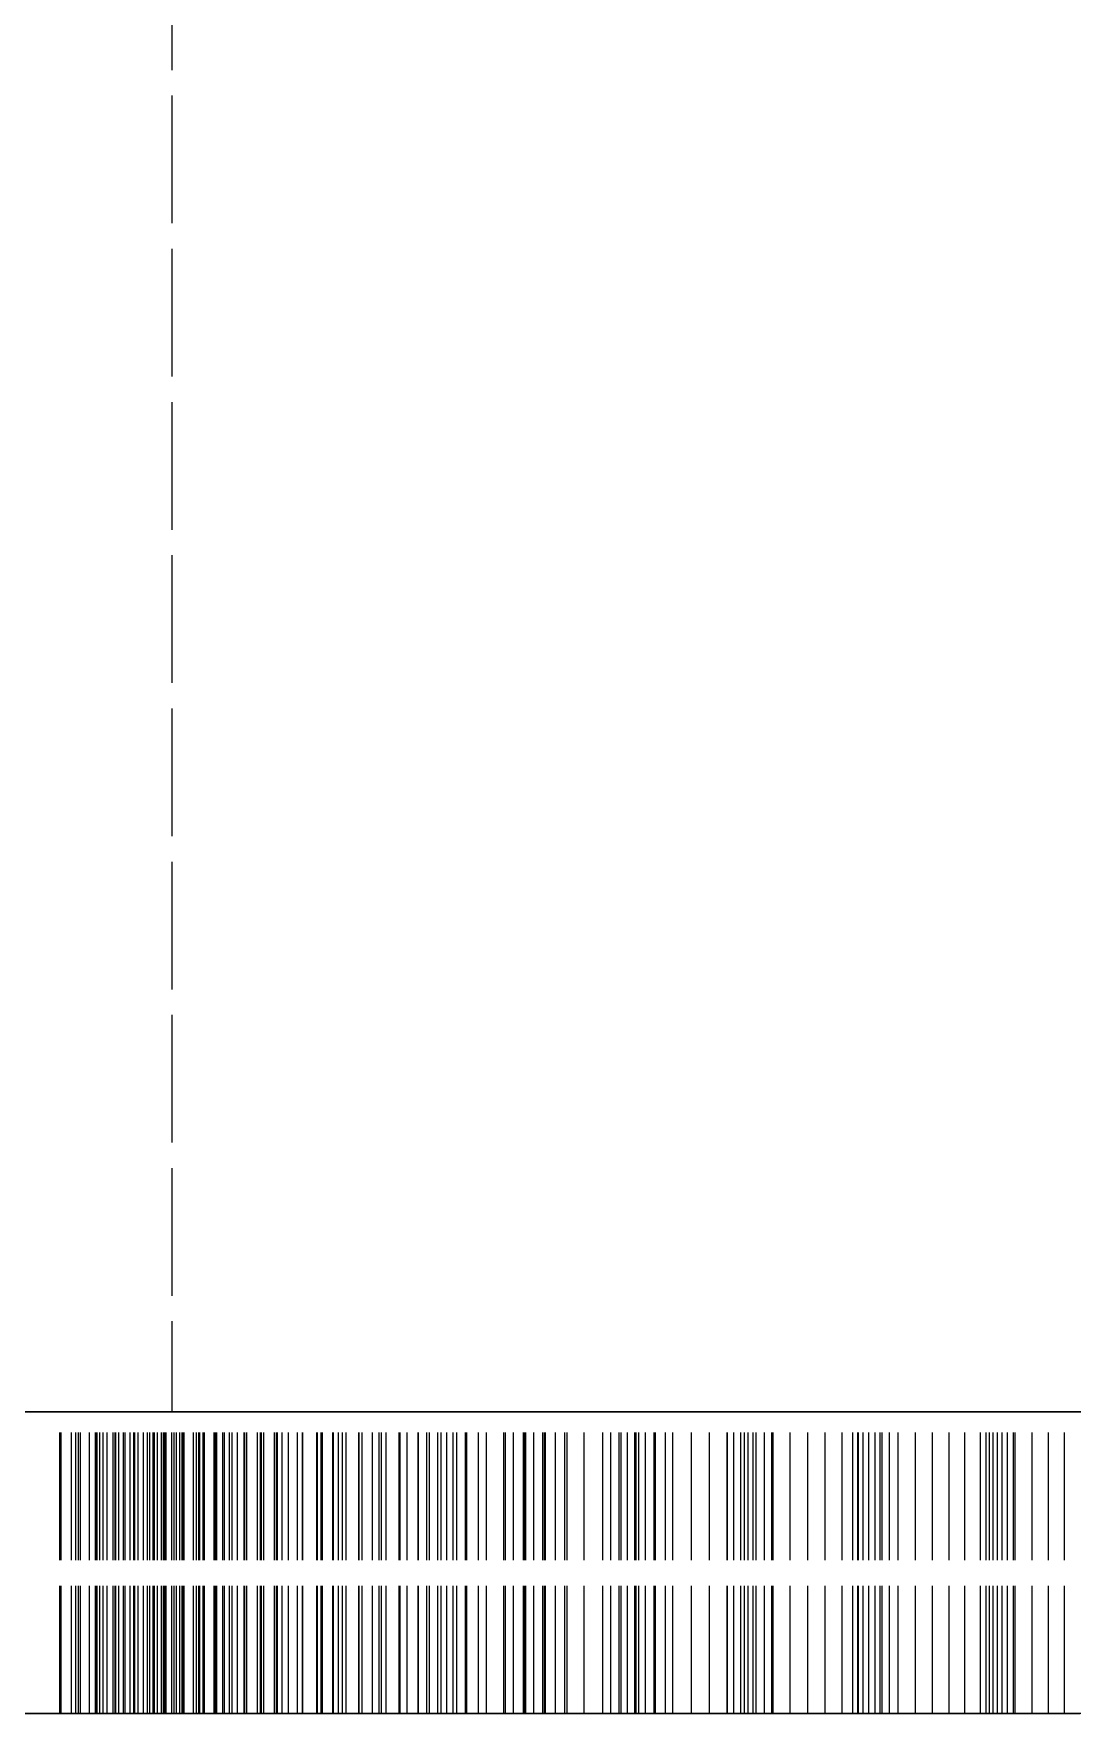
# Model space of a CAD drawing. Header units: millimetres. Extents: x -29 to 159, y -20 to 130.
# Drawn here: x 55.62 to 65.96, y 2 to 18.71 of the extents above; entities that cross this region are included whole.
import ezdxf

# ---------------------------------------------------------------- set-up
doc = ezdxf.new("R2010")
doc.units = ezdxf.units.MM
doc.linetypes.add('DASHED', pattern=[1.524, 1.27, -0.254])
doc.layers.add('HIDDEN', color=8, linetype='DASHED')
doc.layers.add('VISIBLE', color=7, linetype='CONTINUOUS')

msp = doc.modelspace()

# ---------------------------------------------------------------- linework, layer by layer
at = {"layer": 'HIDDEN'}
for points in [[(57, 44), (57, 5)], [(66.33333, 5), (65.66667, 5), (65, 5), (64.33333, 5), (63.66667, 5), (63, 5), (62.33333, 5), (61.66667, 5), (61, 5), (60.33333, 5), (59.66667, 5), (59, 5), (58.33333, 5), (57.66667, 5), (57, 5), (56.33333, 5), (55.66667, 5), (55, 5)], [(66.33333, 5), (65.66667, 5), (65, 5), (64.33333, 5), (63.66667, 5), (63, 5), (62.33333, 5), (61.66667, 5), (61, 5), (60.33333, 5), (59.66667, 5), (59, 5), (58.33333, 5), (57.66667, 5), (57, 5), (56.33333, 5), (55.66667, 5), (55, 5)], [(55.89891, 5), (55.88517, 5)], [(55.88517, 5), (56.07013, 5)], [(56.07013, 5), (55.88517, 5)], [(55.88517, 5), (55.89891, 5)], [(55.88517, 2), (55.88517, 5)], [(55.88517, 2), (55.88517, 5)], [(56.09038, 5), (55.89891, 5)], [(55.89891, 5), (56.09038, 5)], [(55.89891, 2), (55.89891, 5)], [(55.89891, 2), (55.89891, 5)], [(56.04302, 5), (56.00189, 5)], [(56.00189, 5), (56.17913, 5)], [(56.17913, 5), (56.00189, 5)], [(56.00189, 5), (56.04302, 5)], [(56.00189, 2), (56.00189, 5)], [(56.00189, 2), (56.00189, 5)], [(56.23975, 5), (56.04302, 5)], [(56.04302, 5), (56.23975, 5)], [(56.04302, 2), (56.04302, 5)], [(56.04302, 2), (56.04302, 5)], [(56.07013, 5), (56.25556, 5)], [(56.25556, 5), (56.07013, 5)], [(56.07013, 2), (56.07013, 5)], [(56.07013, 2), (56.07013, 5)], [(56.28187, 5), (56.09038, 5)], [(56.09038, 5), (56.28187, 5)], [(56.09038, 2), (56.09038, 5)], [(56.09038, 2), (56.09038, 5)], [(56.17913, 5), (56.35731, 5)], [(56.35731, 5), (56.17913, 5)], [(56.17913, 2), (56.17913, 5)], [(56.17913, 2), (56.17913, 5)], [(56.43605, 5), (56.23975, 5)], [(56.23975, 5), (56.43605, 5)], [(56.23975, 2), (56.23975, 5)], [(56.23975, 2), (56.23975, 5)], [(56.31655, 5), (56.24829, 5)], [(56.24829, 5), (56.41668, 5)], [(56.41668, 5), (56.24829, 5)], [(56.24829, 5), (56.31655, 5)], [(56.24829, 2), (56.24829, 5)], [(56.24829, 2), (56.24829, 5)], [(56.25556, 5), (56.44143, 5)], [(56.44143, 5), (56.25556, 5)], [(56.25556, 2), (56.25556, 5)], [(56.25556, 2), (56.25556, 5)], [(56.47331, 5), (56.28187, 5)], [(56.28187, 5), (56.47331, 5)], [(56.28187, 2), (56.28187, 5)], [(56.28187, 2), (56.28187, 5)], [(56.51727, 5), (56.31655, 5)], [(56.31655, 5), (56.51727, 5)], [(56.31655, 2), (56.31655, 5)], [(56.31655, 2), (56.31655, 5)], [(56.35731, 5), (56.53639, 5)], [(56.53639, 5), (56.35731, 5)], [(56.35731, 2), (56.35731, 5)], [(56.35731, 2), (56.35731, 5)], [(56.41668, 5), (56.58645, 5)], [(56.58645, 5), (56.41668, 5)], [(56.41668, 2), (56.41668, 5)], [(56.41668, 2), (56.41668, 5)], [(56.63183, 5), (56.43605, 5)], [(56.43605, 5), (56.63183, 5)], [(56.43605, 2), (56.43605, 5)], [(56.43605, 2), (56.43605, 5)], [(56.44143, 5), (56.62766, 5)], [(56.62766, 5), (56.44143, 5)], [(56.44143, 2), (56.44143, 5)], [(56.44143, 2), (56.44143, 5)], [(56.66463, 5), (56.47331, 5)], [(56.47331, 5), (56.66463, 5)], [(56.47331, 2), (56.47331, 5)], [(56.47331, 2), (56.47331, 5)], [(56.71711, 5), (56.51727, 5)], [(56.51727, 5), (56.71711, 5)], [(56.51727, 2), (56.51727, 5)], [(56.51727, 2), (56.51727, 5)], [(56.53639, 5), (56.71633, 5)], [(56.71633, 5), (56.53639, 5)], [(56.53639, 2), (56.53639, 5)], [(56.53639, 2), (56.53639, 5)], [(56.58645, 5), (56.75758, 5)], [(56.75758, 5), (56.58645, 5)], [(56.58645, 2), (56.58645, 5)], [(56.58645, 2), (56.58645, 5)], [(56.71774, 5), (56.6228, 5)], [(56.6228, 5), (56.78124, 5)], [(56.78124, 5), (56.6228, 5)], [(56.6228, 5), (56.71774, 5)], [(56.6228, 2), (56.6228, 5)], [(56.6228, 2), (56.6228, 5)], [(56.62766, 5), (56.81422, 5)], [(56.81422, 5), (56.62766, 5)], [(56.62766, 2), (56.62766, 5)], [(56.62766, 2), (56.62766, 5)], [(56.827, 5), (56.63183, 5)], [(56.63183, 5), (56.827, 5)], [(56.63183, 2), (56.63183, 5)], [(56.63183, 2), (56.63183, 5)], [(56.85575, 5), (56.66463, 5)], [(56.66463, 5), (56.85575, 5)], [(56.66463, 2), (56.66463, 5)], [(56.66463, 2), (56.66463, 5)], [(56.71633, 5), (56.89712, 5)], [(56.89712, 5), (56.71633, 5)], [(56.71633, 2), (56.71633, 5)], [(56.71633, 2), (56.71633, 5)], [(56.91596, 5), (56.71711, 5)], [(56.71711, 5), (56.91596, 5)], [(56.71711, 2), (56.71711, 5)], [(56.71711, 2), (56.71711, 5)], [(56.92115, 5), (56.71774, 5)], [(56.71774, 5), (56.92115, 5)], [(56.71774, 2), (56.71774, 5)], [(56.71774, 2), (56.71774, 5)], [(56.75758, 5), (56.93006, 5)], [(56.93006, 5), (56.75758, 5)], [(56.75758, 2), (56.75758, 5)], [(56.75758, 2), (56.75758, 5)], [(56.78124, 5), (56.94149, 5)], [(56.94149, 5), (56.78124, 5)], [(56.78124, 2), (56.78124, 5)], [(56.78124, 2), (56.78124, 5)], [(56.81422, 5), (57.00105, 5)], [(57.00105, 5), (56.81422, 5)], [(56.81422, 2), (56.81422, 5)], [(56.81422, 2), (56.81422, 5)], [(57.02144, 5), (56.827, 5)], [(56.827, 5), (57.02144, 5)], [(56.827, 2), (56.827, 5)], [(56.827, 2), (56.827, 5)], [(57.04657, 5), (56.85575, 5)], [(56.85575, 5), (57.04657, 5)], [(56.85575, 2), (56.85575, 5)], [(56.85575, 2), (56.85575, 5)], [(56.89712, 5), (57.07875, 5)], [(57.07875, 5), (56.89712, 5)], [(56.89712, 2), (56.89712, 5)], [(56.89712, 2), (56.89712, 5)], [(57.11371, 5), (56.91596, 5)], [(56.91596, 5), (57.11371, 5)], [(56.91596, 2), (56.91596, 5)], [(56.91596, 2), (56.91596, 5)], [(57.12323, 5), (56.92115, 5)], [(56.92115, 5), (57.12323, 5)], [(56.92115, 2), (56.92115, 5)], [(56.92115, 2), (56.92115, 5)], [(56.93006, 5), (57.10391, 5)], [(57.10391, 5), (56.93006, 5)], [(56.93006, 2), (56.93006, 5)], [(56.93006, 2), (56.93006, 5)], [(56.94149, 5), (57.10356, 5)], [(57.10356, 5), (56.94149, 5)], [(56.94149, 2), (56.94149, 5)], [(56.94149, 2), (56.94149, 5)], [(66.04762, 5), (65.44444, 5), (64.84127, 5), (64.2381, 5), (63.63492, 5), (63.03175, 5), (62.42857, 5), (61.8254, 5), (61.22222, 5), (60.61905, 5), (60.01587, 5), (59.4127, 5), (58.80952, 5), (58.20635, 5), (57.60317, 5), (57, 5)], [(57, 5), (57.30159, 5), (57.60317, 5), (57.90476, 5), (58.20635, 5), (58.50794, 5), (58.80952, 5), (59.11111, 5), (59.4127, 5), (59.71429, 5), (60.01587, 5), (60.31746, 5), (60.61905, 5), (60.92063, 5), (61.22222, 5), (61.52381, 5), (61.8254, 5), (62.12698, 5), (62.42857, 5), (62.73016, 5), (63.03175, 5), (63.33333, 5), (63.63492, 5), (63.93651, 5), (64.2381, 5), (64.53968, 5), (64.84127, 5), (65.14286, 5), (65.44444, 5), (65.74603, 5), (66.04762, 5)], [(57.00105, 2), (57.00105, 5)], [(57.00105, 2), (57.00105, 5)], [(57.21501, 5), (57.02144, 5)], [(57.02144, 5), (57.21501, 5)], [(57.02144, 2), (57.02144, 5)], [(57.02144, 2), (57.02144, 5)], [(57.07875, 5), (57.04657, 5)], [(57.04657, 5), (57.07875, 5)], [(57.04657, 2), (57.04657, 5)], [(57.04657, 2), (57.04657, 5)], [(57.07875, 2), (57.07875, 5)], [(57.07875, 2), (57.07875, 5)], [(57.10356, 5), (57.26747, 5)], [(57.26747, 5), (57.10356, 5)], [(57.10356, 2), (57.10356, 5)], [(57.10356, 2), (57.10356, 5)], [(57.10391, 5), (57.27916, 5)], [(57.27916, 5), (57.10391, 5)], [(57.10391, 2), (57.10391, 5)], [(57.10391, 2), (57.10391, 5)], [(57.3102, 5), (57.11371, 5)], [(57.11371, 5), (57.3102, 5)], [(57.11371, 2), (57.11371, 5)], [(57.11371, 2), (57.11371, 5)], [(57.24398, 5), (57.12297, 5)], [(57.12297, 5), (57.27044, 5)], [(57.27044, 5), (57.12297, 5)], [(57.12297, 5), (57.24398, 5)], [(57.12297, 2), (57.12297, 5)], [(57.12297, 2), (57.12297, 5)], [(57.32386, 5), (57.12323, 5)], [(57.12323, 5), (57.32386, 5)], [(57.12323, 2), (57.12323, 5)], [(57.12323, 2), (57.12323, 5)], [(57.27916, 5), (57.21501, 5)], [(57.21501, 5), (57.27916, 5)], [(57.21501, 2), (57.21501, 5)], [(57.21501, 2), (57.21501, 5)], [(57.44876, 5), (57.24398, 5)], [(57.24398, 5), (57.44876, 5)], [(57.24398, 2), (57.24398, 5)], [(57.24398, 2), (57.24398, 5)], [(57.26747, 5), (57.43325, 5)], [(57.43325, 5), (57.26747, 5)], [(57.26747, 2), (57.26747, 5)], [(57.26747, 2), (57.26747, 5)], [(57.27044, 5), (57.42014, 5)], [(57.42014, 5), (57.27044, 5)], [(57.27044, 2), (57.27044, 5)], [(57.27044, 2), (57.27044, 5)], [(57.27916, 2), (57.27916, 5)], [(57.27916, 2), (57.27916, 5)], [(57.50527, 5), (57.3102, 5)], [(57.3102, 5), (57.50527, 5)], [(57.3102, 2), (57.3102, 5)], [(57.3102, 2), (57.3102, 5)], [(57.52291, 5), (57.32386, 5)], [(57.32386, 5), (57.52291, 5)], [(57.32386, 2), (57.32386, 5)], [(57.32386, 2), (57.32386, 5)], [(57.42014, 5), (57.5721, 5)], [(57.5721, 5), (57.42014, 5)], [(57.42014, 2), (57.42014, 5)], [(57.42014, 2), (57.42014, 5)], [(57.43325, 5), (57.60098, 5)], [(57.60098, 5), (57.43325, 5)], [(57.43325, 2), (57.43325, 5)], [(57.43325, 2), (57.43325, 5)], [(57.65177, 5), (57.44876, 5)], [(57.44876, 5), (57.65177, 5)], [(57.44876, 2), (57.44876, 5)], [(57.44876, 2), (57.44876, 5)], [(57.60098, 5), (57.50527, 5)], [(57.50527, 5), (57.60098, 5)], [(57.50527, 2), (57.50527, 5)], [(57.50527, 2), (57.50527, 5)], [(57.72018, 5), (57.52291, 5)], [(57.52291, 5), (57.72018, 5)], [(57.52291, 2), (57.52291, 5)], [(57.52291, 2), (57.52291, 5)], [(57.5721, 5), (57.72636, 5)], [(57.72636, 5), (57.5721, 5)], [(57.5721, 2), (57.5721, 5)], [(57.5721, 2), (57.5721, 5)], [(57.60098, 2), (57.60098, 5)], [(57.60098, 2), (57.60098, 5)], [(57.85289, 5), (57.65177, 5)], [(57.65177, 5), (57.85289, 5)], [(57.65177, 2), (57.65177, 5)], [(57.65177, 2), (57.65177, 5)], [(57.91549, 5), (57.72018, 5)], [(57.72018, 5), (57.91549, 5)], [(57.72018, 2), (57.72018, 5)], [(57.72018, 2), (57.72018, 5)], [(57.72636, 5), (57.883, 5)], [(57.883, 5), (57.72636, 5)], [(57.72636, 2), (57.72636, 5)], [(57.72636, 2), (57.72636, 5)], [(57.89186, 5), (57.74557, 5)], [(57.74557, 5), (57.8811, 5)], [(57.8811, 5), (57.74557, 5)], [(57.74557, 5), (57.89186, 5)], [(57.74557, 2), (57.74557, 5)], [(57.74557, 2), (57.74557, 5)], [(58.05193, 5), (57.85289, 5)], [(57.85289, 5), (58.05193, 5)], [(57.85289, 2), (57.85289, 5)], [(57.85289, 2), (57.85289, 5)], [(57.8811, 5), (58.01928, 5)], [(58.01928, 5), (57.8811, 5)], [(57.8811, 2), (57.8811, 5)], [(57.8811, 2), (57.8811, 5)], [(57.883, 5), (58.04213, 5)], [(58.04213, 5), (57.883, 5)], [(57.883, 2), (57.883, 5)], [(57.883, 2), (57.883, 5)], [(58.09668, 5), (57.89186, 5)], [(57.89186, 5), (58.09668, 5)], [(57.89186, 2), (57.89186, 5)], [(57.89186, 2), (57.89186, 5)], [(58.04213, 5), (57.91549, 5)], [(57.91549, 5), (58.04213, 5)], [(57.91549, 2), (57.91549, 5)], [(57.91549, 2), (57.91549, 5)], [(58.01928, 5), (58.16014, 5)], [(58.16014, 5), (58.01928, 5)], [(58.01928, 2), (58.01928, 5)], [(58.01928, 2), (58.01928, 5)], [(58.04213, 2), (58.04213, 5)], [(58.04213, 2), (58.04213, 5)], [(58.24871, 5), (58.05193, 5)], [(58.05193, 5), (58.24871, 5)], [(58.05193, 2), (58.05193, 5)], [(58.05193, 2), (58.05193, 5)], [(58.29931, 5), (58.09668, 5)], [(58.09668, 5), (58.29931, 5)], [(58.09668, 2), (58.09668, 5)], [(58.09668, 2), (58.09668, 5)], [(58.16014, 5), (58.30376, 5)], [(58.30376, 5), (58.16014, 5)], [(58.16014, 2), (58.16014, 5)], [(58.16014, 2), (58.16014, 5)], [(58.44298, 5), (58.24871, 5)], [(58.24871, 5), (58.44298, 5)], [(58.24871, 2), (58.24871, 5)], [(58.24871, 2), (58.24871, 5)], [(58.4996, 5), (58.29931, 5)], [(58.29931, 5), (58.4996, 5)], [(58.29931, 2), (58.29931, 5)], [(58.29931, 2), (58.29931, 5)], [(58.30376, 5), (58.45024, 5)], [(58.45024, 5), (58.30376, 5)], [(58.30376, 2), (58.30376, 5)], [(58.30376, 2), (58.30376, 5)], [(58.59974, 5), (58.44298, 5)], [(58.44298, 5), (58.59974, 5)], [(58.44298, 2), (58.44298, 5)], [(58.44298, 2), (58.44298, 5)], [(58.45024, 5), (58.59974, 5)], [(58.59974, 5), (58.45024, 5)], [(58.45024, 2), (58.45024, 5)], [(58.45024, 2), (58.45024, 5)], [(58.65718, 5), (58.48655, 5)], [(58.48655, 5), (58.60928, 5)], [(58.60928, 5), (58.48655, 5)], [(58.48655, 5), (58.65718, 5)], [(58.48655, 2), (58.48655, 5)], [(58.48655, 2), (58.48655, 5)], [(58.69736, 5), (58.4996, 5)], [(58.4996, 5), (58.69736, 5)], [(58.4996, 2), (58.4996, 5)], [(58.4996, 2), (58.4996, 5)], [(58.59974, 2), (58.59974, 5)], [(58.59974, 2), (58.59974, 5)], [(58.60928, 5), (58.73503, 5)], [(58.73503, 5), (58.60928, 5)], [(58.60928, 2), (58.60928, 5)], [(58.60928, 2), (58.60928, 5)], [(58.86071, 5), (58.65718, 5)], [(58.65718, 5), (58.86071, 5)], [(58.65718, 2), (58.65718, 5)], [(58.65718, 2), (58.65718, 5)], [(58.89237, 5), (58.69736, 5)], [(58.69736, 5), (58.89237, 5)], [(58.69736, 2), (58.69736, 5)], [(58.69736, 2), (58.69736, 5)], [(58.73503, 5), (58.86389, 5)], [(58.86389, 5), (58.73503, 5)], [(58.73503, 2), (58.73503, 5)], [(58.73503, 2), (58.73503, 5)], [(59.06164, 5), (58.86071, 5)], [(58.86071, 5), (59.06164, 5)], [(58.86071, 2), (58.86071, 5)], [(58.86071, 2), (58.86071, 5)], [(58.86389, 5), (58.99594, 5)], [(58.99594, 5), (58.86389, 5)], [(58.86389, 2), (58.86389, 5)], [(58.86389, 2), (58.86389, 5)], [(59.08434, 5), (58.89237, 5)], [(58.89237, 5), (59.08434, 5)], [(58.89237, 2), (58.89237, 5)], [(58.89237, 2), (58.89237, 5)], [(58.99594, 5), (59.13131, 5)], [(59.13131, 5), (58.99594, 5)], [(58.99594, 2), (58.99594, 5)], [(58.99594, 2), (58.99594, 5)], [(59.25981, 5), (59.06164, 5)], [(59.06164, 5), (59.25981, 5)], [(59.06164, 2), (59.06164, 5)], [(59.06164, 2), (59.06164, 5)], [(59.27019, 5), (59.08434, 5)], [(59.08434, 5), (59.27019, 5)], [(59.08434, 2), (59.08434, 5)], [(59.08434, 2), (59.08434, 5)], [(59.13131, 5), (59.27019, 5)], [(59.27019, 5), (59.13131, 5)], [(59.13131, 2), (59.13131, 5)], [(59.13131, 2), (59.13131, 5)], [(59.455, 5), (59.25981, 5)], [(59.25981, 5), (59.455, 5)], [(59.25981, 2), (59.25981, 5)], [(59.25981, 2), (59.25981, 5)], [(59.27019, 2), (59.27019, 5)], [(59.27019, 2), (59.27019, 5)], [(59.53497, 5), (59.34112, 5)], [(59.34112, 5), (59.45023, 5)], [(59.45023, 5), (59.34112, 5)], [(59.34112, 5), (59.53497, 5)], [(59.34112, 2), (59.34112, 5)], [(59.34112, 2), (59.34112, 5)], [(59.45023, 5), (59.56276, 5)], [(59.56276, 5), (59.45023, 5)], [(59.45023, 2), (59.45023, 5)], [(59.45023, 2), (59.45023, 5)], [(59.64697, 5), (59.455, 5)], [(59.455, 5), (59.64697, 5)], [(59.455, 2), (59.455, 5)], [(59.455, 2), (59.455, 5)], [(59.73589, 5), (59.53497, 5)], [(59.53497, 5), (59.73589, 5)], [(59.53497, 2), (59.53497, 5)], [(59.53497, 2), (59.53497, 5)], [(59.56276, 5), (59.67877, 5)], [(59.67877, 5), (59.56276, 5)], [(59.56276, 2), (59.56276, 5)], [(59.56276, 2), (59.56276, 5)], [(59.83541, 5), (59.64697, 5)], [(59.64697, 5), (59.83541, 5)], [(59.64697, 2), (59.64697, 5)], [(59.64697, 2), (59.64697, 5)], [(59.67877, 5), (59.79839, 5)], [(59.79839, 5), (59.67877, 5)], [(59.67877, 2), (59.67877, 5)], [(59.67877, 2), (59.67877, 5)], [(59.93383, 5), (59.73589, 5)], [(59.73589, 5), (59.93383, 5)], [(59.73589, 2), (59.73589, 5)], [(59.73589, 2), (59.73589, 5)], [(59.79839, 5), (59.92177, 5)], [(59.92177, 5), (59.79839, 5)], [(59.79839, 2), (59.79839, 5)], [(59.79839, 2), (59.79839, 5)], [(60.04915, 5), (59.83541, 5)], [(59.83541, 5), (60.04915, 5)], [(59.83541, 2), (59.83541, 5)], [(59.83541, 2), (59.83541, 5)], [(59.92177, 5), (60.04915, 5)], [(60.04915, 5), (59.92177, 5)], [(59.92177, 2), (59.92177, 5)], [(59.92177, 2), (59.92177, 5)], [(60.12858, 5), (59.93383, 5)], [(59.93383, 5), (60.12858, 5)], [(59.93383, 2), (59.93383, 5)], [(59.93383, 2), (59.93383, 5)], [(60.04915, 2), (60.04915, 5)], [(60.04915, 2), (60.04915, 5)], [(60.31994, 5), (60.12858, 5)], [(60.12858, 5), (60.31994, 5)], [(60.12858, 2), (60.12858, 5)], [(60.12858, 2), (60.12858, 5)], [(60.51955, 5), (60.30372, 5)], [(60.30372, 5), (60.39852, 5)], [(60.39852, 5), (60.30372, 5)], [(60.30372, 5), (60.51955, 5)], [(60.30372, 2), (60.30372, 5)], [(60.30372, 2), (60.30372, 5)], [(60.50763, 5), (60.31994, 5)], [(60.31994, 5), (60.50763, 5)], [(60.31994, 2), (60.31994, 5)], [(60.31994, 2), (60.31994, 5)], [(60.39852, 5), (60.49708, 5)], [(60.49708, 5), (60.39852, 5)], [(60.39852, 2), (60.39852, 5)], [(60.39852, 2), (60.39852, 5)], [(60.49708, 5), (60.5995, 5)], [(60.5995, 5), (60.49708, 5)], [(60.49708, 2), (60.49708, 5)], [(60.49708, 2), (60.49708, 5)], [(60.69131, 5), (60.50763, 5)], [(60.50763, 5), (60.69131, 5)], [(60.50763, 2), (60.50763, 5)], [(60.50763, 2), (60.50763, 5)], [(60.71656, 5), (60.51955, 5)], [(60.51955, 5), (60.71656, 5)], [(60.51955, 2), (60.51955, 5)], [(60.51955, 2), (60.51955, 5)], [(60.5995, 5), (60.70591, 5)], [(60.70591, 5), (60.5995, 5)], [(60.5995, 2), (60.5995, 5)], [(60.5995, 2), (60.5995, 5)], [(60.93155, 5), (60.69131, 5)], [(60.69131, 5), (60.93155, 5)], [(60.69131, 2), (60.69131, 5)], [(60.69131, 2), (60.69131, 5)], [(60.70591, 5), (60.8165, 5)], [(60.8165, 5), (60.70591, 5)], [(60.70591, 2), (60.70591, 5)], [(60.70591, 2), (60.70591, 5)], [(60.91021, 5), (60.71656, 5)], [(60.71656, 5), (60.91021, 5)], [(60.71656, 2), (60.71656, 5)], [(60.71656, 2), (60.71656, 5)], [(60.8165, 5), (60.93155, 5)], [(60.93155, 5), (60.8165, 5)], [(60.8165, 2), (60.8165, 5)], [(60.8165, 2), (60.8165, 5)], [(61.10029, 5), (60.91021, 5)], [(60.91021, 5), (61.10029, 5)], [(60.91021, 2), (60.91021, 5)], [(60.91021, 2), (60.91021, 5)], [(60.93155, 2), (60.93155, 5)], [(60.93155, 2), (60.93155, 5)], [(61.28657, 5), (61.10029, 5)], [(61.10029, 5), (61.28657, 5)], [(61.10029, 2), (61.10029, 5)], [(61.10029, 2), (61.10029, 5)], [(61.46877, 5), (61.28657, 5)], [(61.28657, 5), (61.46877, 5)], [(61.28657, 2), (61.28657, 5)], [(61.28657, 2), (61.28657, 5)], [(61.60452, 5), (61.36813, 5)], [(61.36813, 5), (61.448, 5)], [(61.448, 5), (61.36813, 5)], [(61.36813, 5), (61.60452, 5)], [(61.36813, 2), (61.36813, 5)], [(61.36813, 2), (61.36813, 5)], [(61.448, 5), (61.53195, 5)], [(61.53195, 5), (61.448, 5)], [(61.448, 2), (61.448, 5)], [(61.448, 2), (61.448, 5)], [(61.64649, 5), (61.46877, 5)], [(61.46877, 5), (61.64649, 5)], [(61.46877, 2), (61.46877, 5)], [(61.46877, 2), (61.46877, 5)], [(61.53195, 5), (61.62011, 5)], [(61.62011, 5), (61.53195, 5)], [(61.53195, 2), (61.53195, 5)], [(61.53195, 2), (61.53195, 5)], [(61.79634, 5), (61.60452, 5)], [(61.60452, 5), (61.79634, 5)], [(61.60452, 2), (61.60452, 5)], [(61.60452, 2), (61.60452, 5)], [(61.62011, 5), (61.71262, 5)], [(61.71262, 5), (61.62011, 5)], [(61.62011, 2), (61.62011, 5)], [(61.62011, 2), (61.62011, 5)], [(61.91168, 5), (61.64649, 5)], [(61.64649, 5), (61.91168, 5)], [(61.64649, 2), (61.64649, 5)], [(61.64649, 2), (61.64649, 5)], [(61.71262, 5), (61.80971, 5)], [(61.80971, 5), (61.71262, 5)], [(61.71262, 2), (61.71262, 5)], [(61.71262, 2), (61.71262, 5)], [(61.98445, 5), (61.79634, 5)], [(61.79634, 5), (61.98445, 5)], [(61.79634, 2), (61.79634, 5)], [(61.79634, 2), (61.79634, 5)], [(61.80971, 5), (61.91168, 5)], [(61.91168, 5), (61.80971, 5)], [(61.80971, 2), (61.80971, 5)], [(61.80971, 2), (61.80971, 5)], [(61.91168, 2), (61.91168, 5)], [(61.91168, 2), (61.91168, 5)], [(62.16863, 5), (61.98445, 5)], [(61.98445, 5), (62.16863, 5)], [(61.98445, 2), (61.98445, 5)], [(61.98445, 2), (61.98445, 5)], [(62.34863, 5), (62.16863, 5)], [(62.16863, 5), (62.34863, 5)], [(62.16863, 2), (62.16863, 5)], [(62.16863, 2), (62.16863, 5)], [(62.52414, 5), (62.34863, 5)], [(62.34863, 5), (62.52414, 5)], [(62.34863, 2), (62.34863, 5)], [(62.34863, 2), (62.34863, 5)], [(62.69476, 5), (62.52414, 5)], [(62.52414, 5), (62.69476, 5)], [(62.52414, 2), (62.52414, 5)], [(62.52414, 2), (62.52414, 5)], [(62.78285, 5), (62.52742, 5)], [(62.52742, 5), (62.59184, 5)], [(62.59184, 5), (62.52742, 5)], [(62.52742, 5), (62.78285, 5)], [(62.52742, 2), (62.52742, 5)], [(62.52742, 2), (62.52742, 5)], [(62.59184, 5), (62.66065, 5)], [(62.66065, 5), (62.59184, 5)], [(62.59184, 2), (62.59184, 5)], [(62.59184, 2), (62.59184, 5)], [(62.66065, 5), (62.73397, 5)], [(62.73397, 5), (62.66065, 5)], [(62.66065, 2), (62.66065, 5)], [(62.66065, 2), (62.66065, 5)], [(62.98318, 5), (62.69476, 5)], [(62.69476, 5), (62.98318, 5)], [(62.69476, 2), (62.69476, 5)], [(62.69476, 2), (62.69476, 5)], [(62.73397, 5), (62.81199, 5)], [(62.81199, 5), (62.73397, 5)], [(62.73397, 2), (62.73397, 5)], [(62.73397, 2), (62.73397, 5)], [(62.96824, 5), (62.78285, 5)], [(62.78285, 5), (62.96824, 5)], [(62.78285, 2), (62.78285, 5)], [(62.78285, 2), (62.78285, 5)], [(62.81199, 5), (62.89495, 5)], [(62.89495, 5), (62.81199, 5)], [(62.81199, 2), (62.81199, 5)], [(62.81199, 2), (62.81199, 5)], [(62.89495, 5), (62.98318, 5)], [(62.98318, 5), (62.89495, 5)], [(62.89495, 2), (62.89495, 5)], [(62.89495, 2), (62.89495, 5)], [(63.14959, 5), (62.96824, 5)], [(62.96824, 5), (63.14959, 5)], [(62.96824, 2), (62.96824, 5)], [(62.96824, 2), (62.96824, 5)], [(62.98318, 2), (62.98318, 5)], [(62.98318, 2), (62.98318, 5)], [(63.32667, 5), (63.14959, 5)], [(63.14959, 5), (63.32667, 5)], [(63.14959, 2), (63.14959, 5)], [(63.14959, 2), (63.14959, 5)], [(63.49922, 5), (63.32667, 5)], [(63.32667, 5), (63.49922, 5)], [(63.32667, 2), (63.32667, 5)], [(63.32667, 2), (63.32667, 5)], [(63.66691, 5), (63.49922, 5)], [(63.49922, 5), (63.66691, 5)], [(63.49922, 2), (63.49922, 5)], [(63.49922, 2), (63.49922, 5)], [(63.82932, 5), (63.66691, 5)], [(63.66691, 5), (63.82932, 5)], [(63.66691, 2), (63.66691, 5)], [(63.66691, 2), (63.66691, 5)], [(64.0469, 5), (63.77409, 5)], [(63.77409, 5), (63.82265, 5)], [(63.82265, 5), (63.77409, 5)], [(63.77409, 5), (64.0469, 5)], [(63.77409, 2), (63.77409, 5)], [(63.77409, 2), (63.77409, 5)], [(63.82265, 5), (63.87586, 5)], [(63.87586, 5), (63.82265, 5)], [(63.82265, 2), (63.82265, 5)], [(63.82265, 2), (63.82265, 5)], [(64.13909, 5), (63.82932, 5)], [(63.82932, 5), (64.13909, 5)], [(63.82932, 2), (63.82932, 5)], [(63.82932, 2), (63.82932, 5)], [(63.87586, 5), (63.93387, 5)], [(63.93387, 5), (63.87586, 5)], [(63.87586, 2), (63.87586, 5)], [(63.87586, 2), (63.87586, 5)], [(63.93387, 5), (63.99689, 5)], [(63.99689, 5), (63.93387, 5)], [(63.93387, 2), (63.93387, 5)], [(63.93387, 2), (63.93387, 5)], [(63.99689, 5), (64.06517, 5)], [(64.06517, 5), (63.99689, 5)], [(63.99689, 2), (63.99689, 5)], [(63.99689, 2), (63.99689, 5)], [(64.22466, 5), (64.0469, 5)], [(64.0469, 5), (64.22466, 5)], [(64.0469, 2), (64.0469, 5)], [(64.0469, 2), (64.0469, 5)], [(64.06517, 5), (64.13909, 5)], [(64.13909, 5), (64.06517, 5)], [(64.06517, 2), (64.06517, 5)], [(64.06517, 2), (64.06517, 5)], [(64.13909, 2), (64.13909, 5)], [(64.13909, 2), (64.13909, 5)], [(64.39807, 5), (64.22466, 5)], [(64.22466, 5), (64.39807, 5)], [(64.22466, 2), (64.22466, 5)], [(64.22466, 2), (64.22466, 5)], [(64.5669, 5), (64.39807, 5)], [(64.39807, 5), (64.5669, 5)], [(64.39807, 2), (64.39807, 5)], [(64.39807, 2), (64.39807, 5)], [(64.73088, 5), (64.5669, 5)], [(64.5669, 5), (64.73088, 5)], [(64.5669, 2), (64.5669, 5)], [(64.5669, 2), (64.5669, 5)], [(64.88967, 5), (64.73088, 5)], [(64.73088, 5), (64.88967, 5)], [(64.73088, 2), (64.73088, 5)], [(64.73088, 2), (64.73088, 5)], [(65.04281, 5), (64.88967, 5)], [(64.88967, 5), (65.04281, 5)], [(64.88967, 2), (64.88967, 5)], [(64.88967, 2), (64.88967, 5)], [(65.37193, 5), (65.04281, 5)], [(65.04281, 5), (65.37193, 5)], [(65.04281, 2), (65.04281, 5)], [(65.04281, 2), (65.04281, 5)], [(65.38847, 5), (65.10005, 5)], [(65.10005, 5), (65.13243, 5)], [(65.13243, 5), (65.10005, 5)], [(65.10005, 5), (65.38847, 5)], [(65.10005, 2), (65.10005, 5)], [(65.10005, 2), (65.10005, 5)], [(65.13243, 5), (65.1697, 5)], [(65.1697, 5), (65.13243, 5)], [(65.13243, 2), (65.13243, 5)], [(65.13243, 2), (65.13243, 5)], [(65.1697, 5), (65.21203, 5)], [(65.21203, 5), (65.1697, 5)], [(65.1697, 2), (65.1697, 5)], [(65.1697, 2), (65.1697, 5)], [(65.21203, 5), (65.25964, 5)], [(65.25964, 5), (65.21203, 5)], [(65.21203, 2), (65.21203, 5)], [(65.21203, 2), (65.21203, 5)], [(65.25964, 5), (65.3128, 5)], [(65.3128, 5), (65.25964, 5)], [(65.25964, 2), (65.25964, 5)], [(65.25964, 2), (65.25964, 5)], [(65.3128, 5), (65.37193, 5)], [(65.37193, 5), (65.3128, 5)], [(65.3128, 2), (65.3128, 5)], [(65.3128, 2), (65.3128, 5)], [(65.37193, 2), (65.37193, 5)], [(65.37193, 2), (65.37193, 5)], [(65.55744, 5), (65.38847, 5)], [(65.38847, 5), (65.55744, 5)], [(65.38847, 2), (65.38847, 5)], [(65.38847, 2), (65.38847, 5)], [(65.72179, 5), (65.55744, 5)], [(65.55744, 5), (65.72179, 5)], [(65.55744, 2), (65.55744, 5)], [(65.55744, 2), (65.55744, 5)], [(65.88128, 5), (65.72179, 5)], [(65.72179, 5), (65.88128, 5)], [(65.72179, 2), (65.72179, 5)], [(65.72179, 2), (65.72179, 5)], [(66.03563, 5), (65.88128, 5)], [(65.88128, 5), (66.03563, 5)], [(65.88128, 2), (65.88128, 5)], [(65.88128, 2), (65.88128, 5)], [(66.33333, 2), (65.66667, 2), (65, 2), (64.33333, 2), (63.66667, 2), (63, 2), (62.33333, 2), (61.66667, 2), (61, 2), (60.33333, 2), (59.66667, 2), (59, 2), (58.33333, 2), (57.66667, 2), (57, 2), (56.33333, 2), (55.66667, 2), (55, 2)], [(55.89891, 2), (55.88517, 2)], [(55.88517, 2), (56.07013, 2)], [(56.07013, 2), (55.88517, 2)], [(55.88517, 2), (55.89891, 2)], [(56.09038, 2), (55.89891, 2)], [(55.89891, 2), (56.09038, 2)], [(56.04302, 2), (56.00189, 2)], [(56.00189, 2), (56.17913, 2)], [(56.17913, 2), (56.00189, 2)], [(56.00189, 2), (56.04302, 2)], [(56.23975, 2), (56.04302, 2)], [(56.04302, 2), (56.23975, 2)], [(56.07013, 2), (56.25556, 2)], [(56.25556, 2), (56.07013, 2)], [(56.28187, 2), (56.09038, 2)], [(56.09038, 2), (56.28187, 2)], [(56.17913, 2), (56.35731, 2)], [(56.35731, 2), (56.17913, 2)], [(56.43605, 2), (56.23975, 2)], [(56.23975, 2), (56.43605, 2)], [(56.31655, 2), (56.24829, 2)], [(56.24829, 2), (56.41668, 2)], [(56.41668, 2), (56.24829, 2)], [(56.24829, 2), (56.31655, 2)], [(56.25556, 2), (56.44143, 2)], [(56.44143, 2), (56.25556, 2)], [(56.47331, 2), (56.28187, 2)], [(56.28187, 2), (56.47331, 2)], [(56.51727, 2), (56.31655, 2)], [(56.31655, 2), (56.51727, 2)], [(56.35731, 2), (56.53639, 2)], [(56.53639, 2), (56.35731, 2)], [(56.41668, 2), (56.58645, 2)], [(56.58645, 2), (56.41668, 2)], [(56.63183, 2), (56.43605, 2)], [(56.43605, 2), (56.63183, 2)], [(56.44143, 2), (56.62766, 2)], [(56.62766, 2), (56.44143, 2)], [(56.66463, 2), (56.47331, 2)], [(56.47331, 2), (56.66463, 2)], [(56.71711, 2), (56.51727, 2)], [(56.51727, 2), (56.71711, 2)], [(56.53639, 2), (56.71633, 2)], [(56.71633, 2), (56.53639, 2)], [(56.58645, 2), (56.75758, 2)], [(56.75758, 2), (56.58645, 2)], [(56.71774, 2), (56.6228, 2)], [(56.6228, 2), (56.78124, 2)], [(56.78124, 2), (56.6228, 2)], [(56.6228, 2), (56.71774, 2)], [(56.62766, 2), (56.81422, 2)], [(56.81422, 2), (56.62766, 2)], [(56.827, 2), (56.63183, 2)], [(56.63183, 2), (56.827, 2)], [(56.85575, 2), (56.66463, 2)], [(56.66463, 2), (56.85575, 2)], [(56.71633, 2), (56.89712, 2)], [(56.89712, 2), (56.71633, 2)], [(56.91596, 2), (56.71711, 2)], [(56.71711, 2), (56.91596, 2)], [(56.92115, 2), (56.71774, 2)], [(56.71774, 2), (56.92115, 2)], [(56.75758, 2), (56.93006, 2)], [(56.93006, 2), (56.75758, 2)], [(56.78124, 2), (56.94149, 2)], [(56.94149, 2), (56.78124, 2)], [(56.81422, 2), (57.00105, 2)], [(57.00105, 2), (56.81422, 2)], [(57.02144, 2), (56.827, 2)], [(56.827, 2), (57.02144, 2)], [(57.04657, 2), (56.85575, 2)], [(56.85575, 2), (57.04657, 2)], [(56.89712, 2), (57.07875, 2)], [(57.07875, 2), (56.89712, 2)], [(57.11371, 2), (56.91596, 2)], [(56.91596, 2), (57.11371, 2)], [(57.12323, 2), (56.92115, 2)], [(56.92115, 2), (57.12323, 2)], [(56.93006, 2), (57.10391, 2)], [(57.10391, 2), (56.93006, 2)], [(56.94149, 2), (57.10356, 2)], [(57.10356, 2), (56.94149, 2)], [(57.21501, 2), (57.02144, 2)], [(57.02144, 2), (57.21501, 2)], [(57.07875, 2), (57.04657, 2)], [(57.04657, 2), (57.07875, 2)], [(57.10356, 2), (57.26747, 2)], [(57.26747, 2), (57.10356, 2)], [(57.10391, 2), (57.27916, 2)], [(57.27916, 2), (57.10391, 2)], [(57.3102, 2), (57.11371, 2)], [(57.11371, 2), (57.3102, 2)], [(57.24398, 2), (57.12297, 2)], [(57.12297, 2), (57.27044, 2)], [(57.27044, 2), (57.12297, 2)], [(57.12297, 2), (57.24398, 2)], [(57.32386, 2), (57.12323, 2)], [(57.12323, 2), (57.32386, 2)], [(57.27916, 2), (57.21501, 2)], [(57.21501, 2), (57.27916, 2)], [(57.44876, 2), (57.24398, 2)], [(57.24398, 2), (57.44876, 2)], [(57.26747, 2), (57.43325, 2)], [(57.43325, 2), (57.26747, 2)], [(57.27044, 2), (57.42014, 2)], [(57.42014, 2), (57.27044, 2)], [(57.50527, 2), (57.3102, 2)], [(57.3102, 2), (57.50527, 2)], [(57.52291, 2), (57.32386, 2)], [(57.32386, 2), (57.52291, 2)], [(57.42014, 2), (57.5721, 2)], [(57.5721, 2), (57.42014, 2)], [(57.43325, 2), (57.60098, 2)], [(57.60098, 2), (57.43325, 2)], [(57.65177, 2), (57.44876, 2)], [(57.44876, 2), (57.65177, 2)], [(57.60098, 2), (57.50527, 2)], [(57.50527, 2), (57.60098, 2)], [(57.72018, 2), (57.52291, 2)], [(57.52291, 2), (57.72018, 2)], [(57.5721, 2), (57.72636, 2)], [(57.72636, 2), (57.5721, 2)], [(57.85289, 2), (57.65177, 2)], [(57.65177, 2), (57.85289, 2)], [(57.91549, 2), (57.72018, 2)], [(57.72018, 2), (57.91549, 2)], [(57.72636, 2), (57.883, 2)], [(57.883, 2), (57.72636, 2)], [(57.89186, 2), (57.74557, 2)], [(57.74557, 2), (57.8811, 2)], [(57.8811, 2), (57.74557, 2)], [(57.74557, 2), (57.89186, 2)], [(58.05193, 2), (57.85289, 2)], [(57.85289, 2), (58.05193, 2)], [(57.8811, 2), (58.01928, 2)], [(58.01928, 2), (57.8811, 2)], [(57.883, 2), (58.04213, 2)], [(58.04213, 2), (57.883, 2)], [(58.09668, 2), (57.89186, 2)], [(57.89186, 2), (58.09668, 2)], [(58.04213, 2), (57.91549, 2)], [(57.91549, 2), (58.04213, 2)], [(58.01928, 2), (58.16014, 2)], [(58.16014, 2), (58.01928, 2)], [(58.24871, 2), (58.05193, 2)], [(58.05193, 2), (58.24871, 2)], [(58.29931, 2), (58.09668, 2)], [(58.09668, 2), (58.29931, 2)], [(58.16014, 2), (58.30376, 2)], [(58.30376, 2), (58.16014, 2)], [(58.44298, 2), (58.24871, 2)], [(58.24871, 2), (58.44298, 2)], [(58.4996, 2), (58.29931, 2)], [(58.29931, 2), (58.4996, 2)], [(58.30376, 2), (58.45024, 2)], [(58.45024, 2), (58.30376, 2)], [(58.59974, 2), (58.44298, 2)], [(58.44298, 2), (58.59974, 2)], [(58.45024, 2), (58.59974, 2)], [(58.59974, 2), (58.45024, 2)], [(58.65718, 2), (58.48655, 2)], [(58.48655, 2), (58.60928, 2)], [(58.60928, 2), (58.48655, 2)], [(58.48655, 2), (58.65718, 2)], [(58.69736, 2), (58.4996, 2)], [(58.4996, 2), (58.69736, 2)], [(58.60928, 2), (58.73503, 2)], [(58.73503, 2), (58.60928, 2)], [(58.86071, 2), (58.65718, 2)], [(58.65718, 2), (58.86071, 2)], [(58.89237, 2), (58.69736, 2)], [(58.69736, 2), (58.89237, 2)], [(58.73503, 2), (58.86389, 2)], [(58.86389, 2), (58.73503, 2)], [(59.06164, 2), (58.86071, 2)], [(58.86071, 2), (59.06164, 2)], [(58.86389, 2), (58.99594, 2)], [(58.99594, 2), (58.86389, 2)], [(59.08434, 2), (58.89237, 2)], [(58.89237, 2), (59.08434, 2)], [(58.99594, 2), (59.13131, 2)], [(59.13131, 2), (58.99594, 2)], [(59.25981, 2), (59.06164, 2)], [(59.06164, 2), (59.25981, 2)], [(59.27019, 2), (59.08434, 2)], [(59.08434, 2), (59.27019, 2)], [(59.13131, 2), (59.27019, 2)], [(59.27019, 2), (59.13131, 2)], [(59.455, 2), (59.25981, 2)], [(59.25981, 2), (59.455, 2)], [(59.53497, 2), (59.34112, 2)], [(59.34112, 2), (59.45023, 2)], [(59.45023, 2), (59.34112, 2)], [(59.34112, 2), (59.53497, 2)], [(59.45023, 2), (59.56276, 2)], [(59.56276, 2), (59.45023, 2)], [(59.64697, 2), (59.455, 2)], [(59.455, 2), (59.64697, 2)], [(59.73589, 2), (59.53497, 2)], [(59.53497, 2), (59.73589, 2)], [(59.56276, 2), (59.67877, 2)], [(59.67877, 2), (59.56276, 2)], [(59.83541, 2), (59.64697, 2)], [(59.64697, 2), (59.83541, 2)], [(59.67877, 2), (59.79839, 2)], [(59.79839, 2), (59.67877, 2)], [(59.93383, 2), (59.73589, 2)], [(59.73589, 2), (59.93383, 2)], [(59.79839, 2), (59.92177, 2)], [(59.92177, 2), (59.79839, 2)], [(60.04915, 2), (59.83541, 2)], [(59.83541, 2), (60.04915, 2)], [(59.92177, 2), (60.04915, 2)], [(60.04915, 2), (59.92177, 2)], [(60.12858, 2), (59.93383, 2)], [(59.93383, 2), (60.12858, 2)], [(60.31994, 2), (60.12858, 2)], [(60.12858, 2), (60.31994, 2)], [(60.51955, 2), (60.30372, 2)], [(60.30372, 2), (60.39852, 2)], [(60.39852, 2), (60.30372, 2)], [(60.30372, 2), (60.51955, 2)], [(60.50763, 2), (60.31994, 2)], [(60.31994, 2), (60.50763, 2)], [(60.39852, 2), (60.49708, 2)], [(60.49708, 2), (60.39852, 2)], [(60.49708, 2), (60.5995, 2)], [(60.5995, 2), (60.49708, 2)], [(60.69131, 2), (60.50763, 2)], [(60.50763, 2), (60.69131, 2)], [(60.71656, 2), (60.51955, 2)], [(60.51955, 2), (60.71656, 2)], [(60.5995, 2), (60.70591, 2)], [(60.70591, 2), (60.5995, 2)], [(60.93155, 2), (60.69131, 2)], [(60.69131, 2), (60.93155, 2)], [(60.70591, 2), (60.8165, 2)], [(60.8165, 2), (60.70591, 2)], [(60.91021, 2), (60.71656, 2)], [(60.71656, 2), (60.91021, 2)], [(60.8165, 2), (60.93155, 2)], [(60.93155, 2), (60.8165, 2)], [(61.10029, 2), (60.91021, 2)], [(60.91021, 2), (61.10029, 2)], [(61.28657, 2), (61.10029, 2)], [(61.10029, 2), (61.28657, 2)], [(61.46877, 2), (61.28657, 2)], [(61.28657, 2), (61.46877, 2)], [(61.60452, 2), (61.36813, 2)], [(61.36813, 2), (61.448, 2)], [(61.448, 2), (61.36813, 2)], [(61.36813, 2), (61.60452, 2)], [(61.448, 2), (61.53195, 2)], [(61.53195, 2), (61.448, 2)], [(61.64649, 2), (61.46877, 2)], [(61.46877, 2), (61.64649, 2)], [(61.53195, 2), (61.62011, 2)], [(61.62011, 2), (61.53195, 2)], [(61.79634, 2), (61.60452, 2)], [(61.60452, 2), (61.79634, 2)], [(61.62011, 2), (61.71262, 2)], [(61.71262, 2), (61.62011, 2)], [(61.91168, 2), (61.64649, 2)], [(61.64649, 2), (61.91168, 2)], [(61.71262, 2), (61.80971, 2)], [(61.80971, 2), (61.71262, 2)], [(61.98445, 2), (61.79634, 2)], [(61.79634, 2), (61.98445, 2)], [(61.80971, 2), (61.91168, 2)], [(61.91168, 2), (61.80971, 2)], [(62.16863, 2), (61.98445, 2)], [(61.98445, 2), (62.16863, 2)], [(62.34863, 2), (62.16863, 2)], [(62.16863, 2), (62.34863, 2)], [(62.52414, 2), (62.34863, 2)], [(62.34863, 2), (62.52414, 2)], [(62.69476, 2), (62.52414, 2)], [(62.52414, 2), (62.69476, 2)], [(62.78285, 2), (62.52742, 2)], [(62.52742, 2), (62.59184, 2)], [(62.59184, 2), (62.52742, 2)], [(62.52742, 2), (62.78285, 2)], [(62.59184, 2), (62.66065, 2)], [(62.66065, 2), (62.59184, 2)], [(62.66065, 2), (62.73397, 2)], [(62.73397, 2), (62.66065, 2)], [(62.98318, 2), (62.69476, 2)], [(62.69476, 2), (62.98318, 2)], [(62.73397, 2), (62.81199, 2)], [(62.81199, 2), (62.73397, 2)], [(62.96824, 2), (62.78285, 2)], [(62.78285, 2), (62.96824, 2)], [(62.81199, 2), (62.89495, 2)], [(62.89495, 2), (62.81199, 2)], [(62.89495, 2), (62.98318, 2)], [(62.98318, 2), (62.89495, 2)], [(63.14959, 2), (62.96824, 2)], [(62.96824, 2), (63.14959, 2)], [(63.32667, 2), (63.14959, 2)], [(63.14959, 2), (63.32667, 2)], [(63.49922, 2), (63.32667, 2)], [(63.32667, 2), (63.49922, 2)], [(63.66691, 2), (63.49922, 2)], [(63.49922, 2), (63.66691, 2)], [(63.82932, 2), (63.66691, 2)], [(63.66691, 2), (63.82932, 2)], [(64.0469, 2), (63.77409, 2)], [(63.77409, 2), (63.82265, 2)], [(63.82265, 2), (63.77409, 2)], [(63.77409, 2), (64.0469, 2)], [(63.82265, 2), (63.87586, 2)], [(63.87586, 2), (63.82265, 2)], [(64.13909, 2), (63.82932, 2)], [(63.82932, 2), (64.13909, 2)], [(63.87586, 2), (63.93387, 2)], [(63.93387, 2), (63.87586, 2)], [(63.93387, 2), (63.99689, 2)], [(63.99689, 2), (63.93387, 2)], [(63.99689, 2), (64.06517, 2)], [(64.06517, 2), (63.99689, 2)], [(64.22466, 2), (64.0469, 2)], [(64.0469, 2), (64.22466, 2)], [(64.06517, 2), (64.13909, 2)], [(64.13909, 2), (64.06517, 2)], [(64.39807, 2), (64.22466, 2)], [(64.22466, 2), (64.39807, 2)], [(64.5669, 2), (64.39807, 2)], [(64.39807, 2), (64.5669, 2)], [(64.73088, 2), (64.5669, 2)], [(64.5669, 2), (64.73088, 2)], [(64.88967, 2), (64.73088, 2)], [(64.73088, 2), (64.88967, 2)], [(65.04281, 2), (64.88967, 2)], [(64.88967, 2), (65.04281, 2)], [(65.37193, 2), (65.04281, 2)], [(65.04281, 2), (65.37193, 2)], [(65.38847, 2), (65.10005, 2)], [(65.10005, 2), (65.13243, 2)], [(65.13243, 2), (65.10005, 2)], [(65.10005, 2), (65.38847, 2)], [(65.13243, 2), (65.1697, 2)], [(65.1697, 2), (65.13243, 2)], [(65.1697, 2), (65.21203, 2)], [(65.21203, 2), (65.1697, 2)], [(65.21203, 2), (65.25964, 2)], [(65.25964, 2), (65.21203, 2)], [(65.25964, 2), (65.3128, 2)], [(65.3128, 2), (65.25964, 2)], [(65.3128, 2), (65.37193, 2)], [(65.37193, 2), (65.3128, 2)], [(65.55744, 2), (65.38847, 2)], [(65.38847, 2), (65.55744, 2)], [(65.72179, 2), (65.55744, 2)], [(65.55744, 2), (65.72179, 2)], [(65.88128, 2), (65.72179, 2)], [(65.72179, 2), (65.88128, 2)], [(66.03563, 2), (65.88128, 2)], [(65.88128, 2), (66.03563, 2)]]:
    msp.add_lwpolyline(points, dxfattribs=at)
at = {"layer": 'VISIBLE'}
for points in [[(55.33333, 5), (55.66667, 5), (56, 5), (56.33333, 5), (56.66667, 5), (57, 5), (57.33333, 5), (57.66667, 5), (58, 5), (58.33333, 5), (58.66667, 5), (59, 5), (59.33333, 5), (59.66667, 5), (60, 5), (60.33333, 5), (60.66667, 5), (61, 5), (61.33333, 5), (61.66667, 5), (62, 5), (62.33333, 5), (62.66667, 5), (63, 5), (63.33333, 5), (63.66667, 5), (64, 5), (64.33333, 5), (64.66667, 5), (65, 5), (65.33333, 5), (65.66667, 5), (66, 5)], [(55.33333, 5), (55.66667, 5), (56, 5), (56.33333, 5), (56.66667, 5), (57, 5), (57.33333, 5), (57.66667, 5), (58, 5), (58.33333, 5), (58.66667, 5), (59, 5), (59.33333, 5), (59.66667, 5), (60, 5), (60.33333, 5), (60.66667, 5), (61, 5), (61.33333, 5), (61.66667, 5), (62, 5), (62.33333, 5), (62.66667, 5), (63, 5), (63.33333, 5), (63.66667, 5), (64, 5), (64.33333, 5), (64.66667, 5), (65, 5), (65.33333, 5), (65.66667, 5), (66, 5)], [(55.33333, 2), (55.66667, 2), (56, 2), (56.33333, 2), (56.66667, 2), (57, 2), (57.33333, 2), (57.66667, 2), (58, 2), (58.33333, 2), (58.66667, 2), (59, 2), (59.33333, 2), (59.66667, 2), (60, 2), (60.33333, 2), (60.66667, 2), (61, 2), (61.33333, 2), (61.66667, 2), (62, 2), (62.33333, 2), (62.66667, 2), (63, 2), (63.33333, 2), (63.66667, 2), (64, 2), (64.33333, 2), (64.66667, 2), (65, 2), (65.33333, 2), (65.66667, 2), (66, 2)]]:
    msp.add_lwpolyline(points, dxfattribs=at)

doc.saveas('drawing.dxf')
